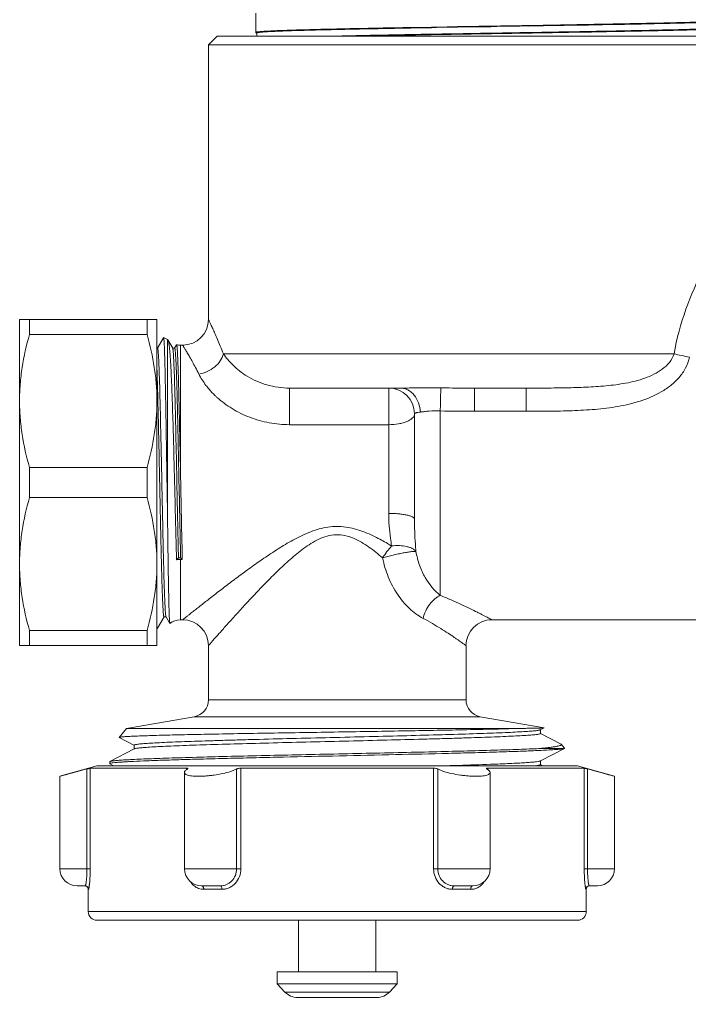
# Model space of a CAD drawing. Header units: millimetres. Extents: x 206 to 1899, y -454 to 296.
# Drawn here: x 1403.98 to 1406.419, y -413.489 to -409.929 of the extents above; entities that cross this region are included whole.
import ezdxf

# ---------------------------------------------------------------- set-up
doc = ezdxf.new("R2010")
doc.units = ezdxf.units.MM
doc.layers.add('细实线', color=7, linetype='Continuous', lineweight=15)

msp = doc.modelspace()

# ---------------------------------------------------------------- linework, layer by layer
at = {"layer": '细实线', "linetype": 'Continuous', "lineweight": 9}
for p, q in [((1404.8399, -409.9753), (1404.8399, -407.7705)), ((1405.4045, -409.9575), (1405.4801, -409.9561)), ((1405.405, -409.9597), (1405.4798, -409.9583)), ((1405.4798, -409.9583), (1405.4986, -409.958)), ((1405.4801, -409.9561), (1405.4986, -409.9558)), ((1405.4986, -409.9558), (1405.5739, -409.9545)), ((1405.4986, -409.958), (1405.574, -409.9567)), ((1405.5739, -409.9545), (1405.8869, -409.9493)), ((1405.574, -409.9567), (1405.6333, -409.9557)), ((1405.6333, -409.9557), (1405.8872, -409.9514)), ((1405.6336, -409.9557), (1405.6959, -409.9546)), ((1405.8342, -409.9523), (1405.8868, -409.9514)), ((1405.8869, -409.9493), (1405.95, -409.9482)), ((1405.8872, -409.9514), (1405.9497, -409.9503)), ((1405.9497, -409.9503), (1405.9618, -409.9501)), ((1405.9618, -409.9501), (1406.044, -409.9487)), ((1404.6992, -409.9892), (1404.668, -410.0205)), ((1404.6992, -409.9892), (1406.7617, -409.9892)), ((1404.8402, -409.9758), (1404.8399, -409.9753)), ((1404.8402, -409.9758), (1404.8435, -409.9777)), ((1404.8436, -409.9775), (1404.8436, -409.9892)), ((1404.668, -411.0205), (1404.668, -410.0205)), ((1404.668, -410.0205), (1406.793, -410.0205)), ((1403.9805, -412.208), (1403.9805, -411.0205)), ((1404.4805, -411.0205), (1403.9805, -411.0205)), ((1404.0166, -411.0753), (1404.0166, -411.0205)), ((1404.4444, -411.0753), (1404.4444, -411.0205)), ((1404.4805, -412.208), (1404.4805, -411.0205)), ((1404.4444, -411.0753), (1404.0166, -411.0753)), ((1404.5044, -411.087), (1404.4824, -411.1252)), ((1404.5047, -411.0869), (1404.5044, -411.087)), ((1404.5192, -411.0933), (1404.5047, -411.0869)), ((1404.5193, -411.7553), (1404.5193, -411.0934)), ((1404.5378, -411.1252), (1404.52, -411.0944)), ((1404.4827, -411.1249), (1404.4805, -411.1249)), ((1404.5452, -411.1249), (1404.5374, -411.1249)), ((1404.552, -411.1129), (1404.5449, -411.1252)), ((1404.5659, -411.1142), (1404.5659, -411.5561)), ((1404.5742, -411.1142), (1404.5659, -411.1142)), ((1404.7222, -411.1455), (1406.3629, -411.1455)), ((1404.4818, -411.2378), (1404.4822, -411.2507)), ((1404.9631, -411.2705), (1404.9631, -411.4037)), ((1405.3675, -411.2705), (1404.9631, -411.2705)), ((1405.3242, -411.7266), (1405.3242, -411.2705)), ((1405.3321, -411.2705), (1405.3316, -411.2709)), ((1405.6367, -411.3548), (1405.6367, -411.2705)), ((1405.8242, -411.2705), (1405.6367, -411.2705)), ((1405.8242, -411.3548), (1405.8242, -411.2705)), ((1405.418, -411.7477), (1405.418, -411.3642)), ((1405.5117, -411.3539), (1405.5117, -412.0251)), ((1405.6367, -411.3548), (1405.8242, -411.3548)), ((1405.3242, -411.4037), (1404.9631, -411.4037)), ((1404.0166, -411.669), (1404.0166, -411.5594)), ((1404.4444, -411.5594), (1404.0166, -411.5594)), ((1404.4444, -411.669), (1404.4444, -411.5594)), ((1404.4444, -411.669), (1404.0166, -411.669)), ((1404.5519, -411.8953), (1404.559, -411.8884)), ((1404.559, -411.8884), (1404.5668, -411.8884)), ((1404.5659, -411.8944), (1404.5659, -412.1142)), ((1404.5729, -411.8944), (1404.5659, -411.8944)), ((1404.5668, -411.8884), (1404.5729, -411.8944)), ((1404.4823, -412.1452), (1404.5065, -412.1032)), ((1404.5062, -412.1035), (1404.514, -412.1035)), ((1404.5136, -412.1032), (1404.5274, -412.1271)), ((1404.5277, -412.1272), (1404.5274, -412.1271)), ((1404.5742, -412.1142), (1404.5659, -412.1142)), ((1407.4492, -412.1142), (1405.6992, -412.1142)), ((1404.0166, -412.208), (1404.0166, -412.1531)), ((1404.4444, -412.1531), (1404.0166, -412.1531)), ((1404.4444, -412.208), (1404.4444, -412.1531)), ((1404.4819, -412.1455), (1404.4805, -412.1455)), ((1404.4819, -412.1455), (1404.4823, -412.1452)), ((1404.4805, -412.208), (1403.9805, -412.208)), ((1404.668, -412.208), (1404.668, -412.4054)), ((1405.6055, -412.208), (1405.6055, -412.4054)), ((1404.668, -412.4054), (1405.6055, -412.4054)), ((1404.6162, -412.467), (1404.3702, -412.5097)), ((1404.6162, -412.467), (1405.6573, -412.467)), ((1405.6573, -412.467), (1405.8894, -412.5073)), ((1404.3702, -412.5097), (1404.3427, -412.5425)), ((1405.7959, -412.5097), (1404.3702, -412.5097)), ((1405.8756, -412.5149), (1405.8898, -412.5075)), ((1405.8764, -412.5282), (1405.8764, -412.5141)), ((1405.8898, -412.5075), (1405.8894, -412.5073)), ((1404.3427, -412.5425), (1404.343, -412.543)), ((1404.343, -412.543), (1404.3969, -412.5711)), ((1405.95, -412.5662), (1405.8766, -412.5279)), ((1404.3971, -412.5845), (1404.3093, -412.6302)), ((1404.3971, -412.5708), (1404.3971, -412.5849)), ((1404.3979, -412.5841), (1404.3971, -412.5845)), ((1405.9618, -412.583), (1405.8709, -412.583)), ((1405.8764, -412.6279), (1405.9637, -412.5824)), ((1405.9519, -412.5675), (1405.95, -412.5662)), ((1405.9519, -412.5675), (1405.964, -412.5819)), ((1405.9637, -412.5824), (1405.9618, -412.583)), ((1405.964, -412.5819), (1405.9637, -412.5824)), ((1404.3086, -412.631), (1404.3093, -412.6302)), ((1404.3086, -412.6381), (1404.3086, -412.631)), ((1405.519, -412.6011), (1405.5174, -412.6011)), ((1405.8744, -412.6287), (1405.8747, -412.6287)), ((1405.8746, -412.6287), (1405.8747, -412.6287)), ((1405.8756, -412.6283), (1405.8764, -412.6279)), ((1405.8764, -412.6416), (1405.8764, -412.6274)), ((1404.2617, -412.6455), (1404.1274, -412.6839)), ((1404.2259, -413.0205), (1404.2259, -412.6574)), ((1404.2377, -413.0205), (1404.2377, -412.6544)), ((1404.2377, -412.6544), (1404.5885, -412.6544)), ((1404.2617, -412.6455), (1406.0117, -412.6455)), ((1404.3086, -412.6381), (1404.3093, -412.6388)), ((1404.3093, -412.6388), (1404.322, -412.6455)), ((1404.5885, -412.6544), (1404.5885, -412.6601)), ((1404.7705, -413.0205), (1404.7705, -412.6574)), ((1404.7859, -413.0205), (1404.7859, -412.6544)), ((1404.7859, -412.6544), (1405.4876, -412.6544)), ((1405.4876, -412.6544), (1405.4876, -413.0205)), ((1405.503, -412.6574), (1405.503, -413.0205)), ((1405.6849, -412.6601), (1405.6849, -412.6544)), ((1405.6849, -412.6544), (1406.0358, -412.6544)), ((1405.8846, -412.6455), (1405.8766, -412.6413)), ((1406.0117, -412.6455), (1406.1461, -412.6839)), ((1406.0358, -412.6544), (1406.0358, -413.0205)), ((1406.0476, -412.6574), (1406.0476, -413.0205)), ((1404.1274, -413.0205), (1404.1274, -412.6839)), ((1404.5805, -413.0205), (1404.5805, -412.6703)), ((1405.693, -413.0205), (1405.693, -412.6703)), ((1406.1461, -413.0205), (1406.1461, -412.6839)), ((1404.1274, -413.0205), (1404.2377, -413.0205)), ((1404.5805, -413.0205), (1404.7859, -413.0205)), ((1405.4876, -413.0205), (1405.693, -413.0205)), ((1406.0358, -413.0205), (1406.1461, -413.0205)), ((1404.2188, -413.083), (1404.1899, -413.083)), ((1404.7115, -413.083), (1404.643, -413.083)), ((1405.6305, -413.083), (1405.562, -413.083)), ((1406.0547, -413.083), (1406.0836, -413.083)), ((1404.2305, -413.1767), (1404.2305, -413.0955)), ((1404.2305, -413.0955), (1404.2313, -413.0955)), ((1404.6508, -413.0955), (1404.7173, -413.0955)), ((1405.5562, -413.0955), (1405.6227, -413.0955)), ((1406.0422, -413.0955), (1406.043, -413.0955)), ((1406.043, -413.1767), (1406.043, -413.0955)), ((1404.2305, -413.1767), (1406.043, -413.1767)), ((1404.2618, -413.208), (1406.0117, -413.208)), ((1404.9961, -413.208), (1404.9961, -413.3955)), ((1405.2774, -413.208), (1405.2774, -413.3955)), ((1404.918, -413.3955), (1404.918, -413.4392)), ((1405.3555, -413.3955), (1404.918, -413.3955)), ((1405.3555, -413.3955), (1405.3555, -413.4392)), ((1404.918, -413.4392), (1404.9464, -413.4695)), ((1405.3555, -413.4392), (1404.918, -413.4392)), ((1405.3555, -413.4392), (1405.3271, -413.4695)), ((1405.3271, -413.4695), (1404.9464, -413.4695)), ((1405.2815, -413.4892), (1404.9919, -413.4892))]:
    msp.add_line(p, q, dxfattribs=at)
msp.add_lwpolyline([(1405.5948, -409.9542), (1405.7351, -409.9518), (1405.8868, -409.9493)], dxfattribs=at)
for centre, radius, start, end in [((1404.5742, -411.0205), 0.0938, 270, 0), ((1404.5659, -411.0517), 0.0625, 257.4301, 270), ((1398.8099, -411.4155), 5.6747, 1.7941, 2.1774), ((1405.3242, -411.3642), 0.0938, 0, 90), ((1404.5658, -412.0037), 0.1093, 89.9583, 97.3206), ((1404.5659, -412.1767), 0.0625, 90, 127.6702), ((1404.5742, -412.208), 0.0938, 0, 90), ((1405.6992, -412.208), 0.0938, 90, 180), ((1404.4856, -412.1432), 0.00447, 199.4609, 201.0786), ((1404.6055, -412.4054), 0.0625, 279.8658, 0), ((1405.668, -412.4054), 0.0625, 180, 260.1342), ((1404.1899, -413.0205), 0.0625, 180, 270), ((1404.643, -413.0205), 0.0625, 180, 270), ((1405.6305, -413.0205), 0.0625, 270, 0), ((1406.0836, -413.0205), 0.0625, 270, 0), ((1404.218, -413.0955), 0.0125, 0, 86.2701), ((1404.2188, -413.0955), 0.0125, 359.9725, 89.9725), ((1406.0547, -413.0955), 0.0125, 90.0275, 180.0275), ((1406.0555, -413.0955), 0.0125, 93.7299, 180), ((1404.2617, -413.1767), 0.0312, 180, 270), ((1406.0117, -413.1767), 0.0312, 270, 0), ((1404.9919, -413.4267), 0.0625, 223.1524, 270), ((1405.2815, -413.4267), 0.0625, 270, 316.8476)]:
    msp.add_arc(centre, radius, start, end, dxfattribs=at)
for points, knots in [([(1404.8408, -409.9747), (1404.8414, -409.9744), (1404.8432, -409.974), (1404.8463, -409.9735), (1404.8506, -409.973), (1404.8587, -409.9722), (1404.8715, -409.9713), (1404.8902, -409.9702), (1404.9132, -409.9692), (1404.9405, -409.9681), (1404.9719, -409.9671), (1405.0214, -409.9656), (1405.0921, -409.9638), (1405.1865, -409.9617), (1405.2921, -409.9595), (1405.366, -409.9582), (1405.4045, -409.9575)], [0, 0, 0, 0, 0.003701, 0.009392, 0.01709, 0.026796, 0.052189, 0.085452, 0.126428, 0.174898, 0.230624, 0.293309, 0.438251, 0.606737, 0.795287, 1, 1, 1, 1]), ([(1404.8436, -409.9775), (1404.8436, -409.9772), (1404.8447, -409.9767), (1404.8464, -409.9763), (1404.8496, -409.9757), (1404.8539, -409.9752), (1404.8594, -409.9746), (1404.8662, -409.9741), (1404.8741, -409.9735), (1404.8871, -409.9728), (1404.9063, -409.9718), (1404.9327, -409.9707), (1404.9635, -409.9696), (1404.9986, -409.9685), (1405.0378, -409.9674), (1405.0809, -409.9663), (1405.1276, -409.9652), (1405.1963, -409.9637), (1405.2892, -409.9618), (1405.3653, -409.9604), (1405.405, -409.9597)], [0, 0, 0, 0, 0.001482, 0.004926, 0.010506, 0.01825, 0.028157, 0.040215, 0.054411, 0.070729, 0.109641, 0.156732, 0.211751, 0.274384, 0.344291, 0.421077, 0.50432, 0.59355, 0.787967, 1, 1, 1, 1]), ([(1405.1033, -409.9892), (1405.1715, -409.9876), (1405.3195, -409.9846), (1405.5523, -409.9805), (1405.7591, -409.977), (1405.9269, -409.9742), (1406.0483, -409.972), (1406.1632, -409.9699), (1406.269, -409.9678), (1406.3637, -409.9657), (1406.4346, -409.9638), (1406.4843, -409.9624), (1406.5158, -409.9613), (1406.5433, -409.9602), (1406.5665, -409.9592), (1406.5853, -409.9581), (1406.5982, -409.9572), (1406.6063, -409.9564), (1406.6107, -409.9559), (1406.614, -409.9554), (1406.6157, -409.955), (1406.6164, -409.9548)], [0, 0, 0, 0, 0.135112, 0.29333, 0.461564, 0.545089, 0.625897, 0.702308, 0.772734, 0.835712, 0.889931, 0.913398, 0.934268, 0.952434, 0.967804, 0.980295, 0.98985, 0.99351, 0.996421, 0.998582, 1, 1, 1, 1]), ([(1405.1984, -409.9892), (1405.2679, -409.9878), (1405.4145, -409.985), (1405.6406, -409.9811), (1405.8359, -409.9779), (1405.9912, -409.9752), (1406.1021, -409.9733), (1406.2062, -409.9713), (1406.3018, -409.9693), (1406.3872, -409.9673), (1406.4607, -409.9654), (1406.514, -409.9637), (1406.5497, -409.9623), (1406.5711, -409.9613), (1406.5886, -409.9603), (1406.6024, -409.9593), (1406.6121, -409.9584), (1406.6174, -409.9577), (1406.6193, -409.9572)], [0, 0, 0, 0, 0.146658, 0.30961, 0.4772, 0.558976, 0.637434, 0.711166, 0.778846, 0.839258, 0.891318, 0.934091, 0.951749, 0.966813, 0.979215, 0.988903, 0.995836, 1, 1, 1, 1]), ([(1405.95, -409.9482), (1405.9579, -409.948), (1405.9891, -409.9475), (1406.0204, -409.9469), (1406.0437, -409.9465)], [0, 0, 0, 0, 0.253157, 1, 1, 1, 1]), ([(1406.0437, -409.9465), (1406.0629, -409.9462), (1406.1356, -409.9449), (1406.2083, -409.9435), (1406.2619, -409.9423)], [0, 0, 0, 0, 0.263711, 1, 1, 1, 1]), ([(1406.044, -409.9487), (1406.0633, -409.9483), (1406.1363, -409.947), (1406.2094, -409.9456), (1406.2632, -409.9444)], [0, 0, 0, 0, 0.263978, 1, 1, 1, 1]), ([(1406.2619, -409.9423), (1406.2674, -409.9422), (1406.2887, -409.9418), (1406.31, -409.9413), (1406.3258, -409.941)], [0, 0, 0, 0, 0.257041, 1, 1, 1, 1]), ([(1406.2632, -409.9444), (1406.2684, -409.9443), (1406.2889, -409.9439), (1406.3093, -409.9434), (1406.3245, -409.9431)], [0, 0, 0, 0, 0.256852, 1, 1, 1, 1]), ([(1406.3245, -409.9431), (1406.3452, -409.9426), (1406.3844, -409.9417), (1406.4399, -409.9403), (1406.4884, -409.9388), (1406.5296, -409.9374), (1406.5591, -409.9361), (1406.5787, -409.9351), (1406.5903, -409.9343), (1406.5999, -409.9336), (1406.6073, -409.9329), (1406.6126, -409.9322), (1406.6154, -409.9317), (1406.6164, -409.9313)], [0, 0, 0, 0, 0.212314, 0.402768, 0.569503, 0.710897, 0.825591, 0.872562, 0.912471, 0.945222, 0.970738, 0.98899, 1, 1, 1, 1]), ([(1406.3258, -409.941), (1406.346, -409.9405), (1406.3844, -409.9396), (1406.4389, -409.9382), (1406.4868, -409.9368), (1406.5278, -409.9354), (1406.5616, -409.934), (1406.5849, -409.9328), (1406.5997, -409.9317), (1406.6079, -409.9311), (1406.614, -409.9304), (1406.6174, -409.9298), (1406.6188, -409.9295)], [0, 0, 0, 0, 0.206777, 0.393052, 0.557119, 0.697488, 0.812867, 0.90222, 0.936878, 0.964758, 0.985802, 1, 1, 1, 1]), ([(1404.8399, -409.9753), (1404.8399, -409.9752), (1404.8402, -409.9749), (1404.8405, -409.9747), (1404.8408, -409.9747)], [0, 0, 0, 0, 0.348561, 1, 1, 1, 1]), ([(1406.3629, -411.1455), (1406.3721, -411.0904), (1406.4015, -410.9842), (1406.4662, -410.8374), (1406.5282, -410.7251), (1406.5788, -410.6421), (1406.6154, -410.5851), (1406.6505, -410.5324), (1406.6835, -410.4845), (1406.7093, -410.4478), (1406.7283, -410.4213), (1406.7409, -410.4038), (1406.7524, -410.388), (1406.7627, -410.374), (1406.7715, -410.3619), (1406.7789, -410.3519), (1406.7841, -410.3449), (1406.7875, -410.3403), (1406.7894, -410.3378), (1406.7909, -410.3357), (1406.792, -410.3343), (1406.7926, -410.3334), (1406.793, -410.3331), (1406.793, -410.333)], [0, 0, 0, 0, 0.180538, 0.354274, 0.518255, 0.595492, 0.668787, 0.737415, 0.800514, 0.857069, 0.882536, 0.905923, 0.92707, 0.945816, 0.962002, 0.975478, 0.986116, 0.990334, 0.993799, 0.996504, 0.998442, 0.999609, 1, 1, 1, 1]), ([(1404.7222, -411.1455), (1404.7185, -411.1362), (1404.7115, -411.1188), (1404.7012, -411.0942), (1404.692, -411.0729), (1404.6839, -411.0549), (1404.6782, -411.0422), (1404.6743, -411.034), (1404.6721, -411.0293), (1404.6704, -411.0256), (1404.6693, -411.0232), (1404.6686, -411.0217), (1404.6683, -411.021), (1404.668, -411.0206), (1404.668, -411.0205)], [0, 0, 0, 0, 0.218015, 0.414171, 0.585932, 0.730913, 0.846744, 0.893028, 0.931253, 0.961202, 0.9827, 0.990252, 0.99566, 1, 1, 1, 1]), ([(1404.0166, -411.0753), (1404.0054, -411.1147), (1403.9917, -411.1748), (1403.9821, -411.2561), (1403.9805, -411.2969), (1403.9805, -411.3173)], [0, 0, 0, 0, 0.501148, 0.750759, 1, 1, 1, 1]), ([(1404.4444, -411.0753), (1404.4556, -411.1147), (1404.4693, -411.1748), (1404.4789, -411.2561), (1404.4805, -411.2969), (1404.4805, -411.3173)], [0, 0, 0, 0, 0.501148, 0.750759, 1, 1, 1, 1]), ([(1404.5193, -411.7553), (1404.5187, -411.7156), (1404.5174, -411.6359), (1404.5159, -411.5365), (1404.5147, -411.458), (1404.5138, -411.4016), (1404.5129, -411.348), (1404.512, -411.298), (1404.5111, -411.252), (1404.5102, -411.2109), (1404.5094, -411.1798), (1404.5088, -411.1578), (1404.5084, -411.1434), (1404.5079, -411.1307), (1404.5075, -411.1195), (1404.507, -411.1099), (1404.5066, -411.102), (1404.5062, -411.0965), (1404.5059, -411.0929), (1404.5056, -411.0909), (1404.5054, -411.0892), (1404.5052, -411.088), (1404.505, -411.0873), (1404.5048, -411.0869), (1404.5047, -411.0869)], [0, 0, 0, 0, 0.177919, 0.357874, 0.445619, 0.530297, 0.610786, 0.68602, 0.754999, 0.816817, 0.870662, 0.894367, 0.915824, 0.934964, 0.951722, 0.966044, 0.977889, 0.987219, 0.99093, 0.994005, 0.996442, 0.998243, 0.999416, 1, 1, 1, 1]), ([(1404.5339, -411.2512), (1404.533, -411.2307), (1404.5317, -411.2017), (1404.5295, -411.1653), (1404.5279, -411.1436), (1404.5263, -411.1257), (1404.5245, -411.1117), (1404.5227, -411.1017), (1404.5211, -411.0963), (1404.52, -411.0944)], [0, 0, 0, 0, 0.390761, 0.553008, 0.691604, 0.805684, 0.894781, 0.958925, 1, 1, 1, 1]), ([(1404.4827, -411.1249), (1404.4829, -411.1249), (1404.4833, -411.1257), (1404.4837, -411.127), (1404.4841, -411.1293), (1404.4845, -411.1325), (1404.4849, -411.1366), (1404.4855, -411.1438), (1404.4863, -411.1551), (1404.4871, -411.1711), (1404.488, -411.1905), (1404.4888, -411.213), (1404.4893, -411.229), (1404.4896, -411.2376)], [0, 0, 0, 0, 0.005564, 0.018292, 0.038849, 0.067335, 0.103756, 0.148054, 0.25994, 0.402245, 0.573902, 0.773647, 1, 1, 1, 1]), ([(1404.5378, -411.1252), (1404.5379, -411.1255), (1404.5382, -411.1263), (1404.5385, -411.1279), (1404.5389, -411.1301), (1404.5394, -411.1343), (1404.54, -411.1411), (1404.5407, -411.1511), (1404.5414, -411.1635), (1404.5421, -411.1783), (1404.5428, -411.1953), (1404.5438, -411.2222), (1404.5451, -411.2608), (1404.5465, -411.3124), (1404.5479, -411.3703), (1404.5488, -411.4109), (1404.5492, -411.432)], [0, 0, 0, 0, 0.003272, 0.008529, 0.015808, 0.025113, 0.049785, 0.082463, 0.12297, 0.171112, 0.226643, 0.289266, 0.434488, 0.603762, 0.793578, 1, 1, 1, 1]), ([(1404.5452, -411.1249), (1404.5455, -411.1249), (1404.5459, -411.126), (1404.5463, -411.1276), (1404.5468, -411.1307), (1404.5472, -411.1348), (1404.5477, -411.1401), (1404.5482, -411.1465), (1404.5487, -411.1541), (1404.5494, -411.1665), (1404.5502, -411.1846), (1404.5512, -411.2094), (1404.5522, -411.2382), (1404.5528, -411.2586), (1404.5531, -411.2695)], [0, 0, 0, 0, 0.005311, 0.018069, 0.03881, 0.067576, 0.104341, 0.149048, 0.201579, 0.261805, 0.404796, 0.57664, 0.775689, 1, 1, 1, 1]), ([(1404.5523, -411.1127), (1404.5524, -411.1127), (1404.5525, -411.1129), (1404.5528, -411.1137), (1404.5532, -411.1153), (1404.5535, -411.1179), (1404.5539, -411.1216), (1404.5543, -411.1263), (1404.5547, -411.132), (1404.5551, -411.1387), (1404.5557, -411.1495), (1404.5564, -411.1654), (1404.5572, -411.1873), (1404.5581, -411.2126), (1404.5589, -411.2412), (1404.5598, -411.2729), (1404.5606, -411.3074), (1404.5615, -411.3445), (1404.5626, -411.398), (1404.5641, -411.4688), (1404.5653, -411.5265), (1404.5659, -411.5561)], [0, 0, 0, 0, 0.000596, 0.001667, 0.005455, 0.011509, 0.019841, 0.030446, 0.043305, 0.058389, 0.075672, 0.116699, 0.166046, 0.223323, 0.28805, 0.359708, 0.437703, 0.521405, 0.610111, 0.799616, 1, 1, 1, 1]), ([(1404.6332, -411.2195), (1404.6292, -411.2116), (1404.6215, -411.1968), (1404.6102, -411.176), (1404.6001, -411.158), (1404.5925, -411.1449), (1404.5872, -411.1358), (1404.5839, -411.1303), (1404.5811, -411.1255), (1404.5787, -411.1216), (1404.5768, -411.1185), (1404.5756, -411.1165), (1404.5749, -411.1153), (1404.5746, -411.1147), (1404.5743, -411.1144), (1404.5743, -411.1142), (1404.5742, -411.1142)], [0, 0, 0, 0, 0.218847, 0.415348, 0.587108, 0.731868, 0.793419, 0.847374, 0.893493, 0.931565, 0.961383, 0.982784, 0.9903, 0.995682, 0.998918, 1, 1, 1, 1]), ([(1404.7222, -411.1455), (1404.7201, -411.1545), (1404.7118, -411.1725), (1404.6913, -411.1948), (1404.6643, -411.2115), (1404.6437, -411.2178), (1404.6332, -411.2195)], [0, 0, 0, 0, 0.228034, 0.476327, 0.737603, 1, 1, 1, 1]), ([(1404.9631, -411.2705), (1404.9353, -411.2705), (1404.8812, -411.2628), (1404.8106, -411.2318), (1404.7582, -411.1908), (1404.7321, -411.16), (1404.7222, -411.1455)], [0, 0, 0, 0, 0.296984, 0.573005, 0.812135, 1, 1, 1, 1]), ([(1405.8242, -411.2705), (1405.8486, -411.2705), (1405.8972, -411.2704), (1405.97, -411.2698), (1406.0425, -411.2677), (1406.1028, -411.2639), (1406.1508, -411.2585), (1406.1864, -411.2528), (1406.2159, -411.2465), (1406.239, -411.2401), (1406.2619, -411.2326), (1406.2897, -411.2211), (1406.3207, -411.2027), (1406.3474, -411.1783), (1406.3596, -411.1569), (1406.3629, -411.1455)], [0, 0, 0, 0, 0.126089, 0.251895, 0.377354, 0.502458, 0.564901, 0.627282, 0.689614, 0.720771, 0.751919, 0.814162, 0.876331, 0.938326, 1, 1, 1, 1]), ([(1405.8242, -411.3548), (1405.8522, -411.3548), (1405.908, -411.3548), (1405.9917, -411.3533), (1406.0754, -411.3488), (1406.1586, -411.3387), (1406.2403, -411.3198), (1406.3052, -411.2928), (1406.3516, -411.2615), (1406.3822, -411.2326), (1406.4062, -411.1981), (1406.416, -411.1716), (1406.4187, -411.158)], [0, 0, 0, 0, 0.125107, 0.250211, 0.375306, 0.500375, 0.625395, 0.750313, 0.812868, 0.875407, 0.93784, 1, 1, 1, 1]), ([(1406.4187, -411.158), (1406.4089, -411.1562), (1406.3902, -411.1525), (1406.3716, -411.1479), (1406.3629, -411.1455)], [0, 0, 0, 0, 0.524928, 1, 1, 1, 1]), ([(1404.4896, -411.2376), (1404.4908, -411.2735), (1404.4928, -411.3531), (1404.4956, -411.4805), (1404.4985, -411.6195), (1404.5009, -411.7373), (1404.5028, -411.8281), (1404.5043, -411.8902), (1404.5057, -411.9462), (1404.5072, -411.995), (1404.5084, -412.0305), (1404.5095, -412.0545), (1404.5102, -412.069), (1404.5109, -412.0809), (1404.5116, -412.0903), (1404.5123, -412.0971), (1404.5129, -412.1007), (1404.5132, -412.1021)], [0, 0, 0, 0, 0.124581, 0.276302, 0.441923, 0.606991, 0.684778, 0.7571, 0.822369, 0.879155, 0.926212, 0.945764, 0.962515, 0.976379, 0.987277, 0.995159, 1, 1, 1, 1]), ([(1404.6703, -411.2745), (1404.6664, -411.2699), (1404.6525, -411.2527), (1404.6405, -411.2339), (1404.6332, -411.2195)], [0, 0, 0, 0, 0.270179, 1, 1, 1, 1]), ([(1404.4822, -411.2507), (1404.4824, -411.2558), (1404.483, -411.2777), (1404.4836, -411.2997), (1404.484, -411.3165)], [0, 0, 0, 0, 0.233876, 1, 1, 1, 1]), ([(1404.5368, -411.3284), (1404.5365, -411.3216), (1404.5356, -411.2959), (1404.5347, -411.2702), (1404.5339, -411.2512)], [0, 0, 0, 0, 0.26433, 1, 1, 1, 1]), ([(1404.5531, -411.2695), (1404.5544, -411.3153), (1404.5568, -411.415), (1404.56, -411.5703), (1404.5632, -411.7308), (1404.5655, -411.8374), (1404.5668, -411.8884)], [0, 0, 0, 0, 0.221971, 0.483206, 0.75309, 1, 1, 1, 1]), ([(1404.6991, -411.3042), (1404.6965, -411.3018), (1404.6864, -411.2924), (1404.6769, -411.2823), (1404.6703, -411.2745)], [0, 0, 0, 0, 0.257084, 1, 1, 1, 1]), ([(1405.4394, -411.3578), (1405.4388, -411.3463), (1405.4344, -411.324), (1405.4188, -411.2953), (1405.3989, -411.2784), (1405.381, -411.2716), (1405.3718, -411.2705), (1405.3672, -411.2705)], [0, 0, 0, 0, 0.278289, 0.539707, 0.777786, 0.89023, 1, 1, 1, 1]), ([(1405.3675, -411.2705), (1405.3785, -411.2705), (1405.4014, -411.2701), (1405.4501, -411.2693), (1405.4879, -411.2696), (1405.5138, -411.2699)], [0, 0, 0, 0, 0.224376, 0.469757, 1, 1, 1, 1]), ([(1405.5117, -411.3539), (1405.512, -411.3436), (1405.5124, -411.3245), (1405.513, -411.2993), (1405.5135, -411.2816), (1405.5136, -411.2727), (1405.5138, -411.2699)], [0, 0, 0, 0, 0.368647, 0.680811, 0.899882, 1, 1, 1, 1]), ([(1405.5138, -411.2699), (1405.524, -411.27), (1405.565, -411.2704), (1405.606, -411.2705), (1405.6367, -411.2705)], [0, 0, 0, 0, 0.249646, 1, 1, 1, 1]), ([(1404.9631, -411.4037), (1404.9384, -411.4037), (1404.889, -411.399), (1404.8181, -411.3791), (1404.7537, -411.3476), (1404.7159, -411.3195), (1404.6991, -411.3042)], [0, 0, 0, 0, 0.257714, 0.51322, 0.762856, 1, 1, 1, 1]), ([(1403.9805, -411.3173), (1403.9805, -411.3377), (1403.9821, -411.3786), (1403.9917, -411.4599), (1404.0054, -411.52), (1404.0166, -411.5594)], [0, 0, 0, 0, 0.249241, 0.498852, 1, 1, 1, 1]), ([(1404.4805, -411.3173), (1404.4805, -411.3377), (1404.4789, -411.3786), (1404.4693, -411.4599), (1404.4556, -411.52), (1404.4444, -411.5594)], [0, 0, 0, 0, 0.249241, 0.498852, 1, 1, 1, 1]), ([(1404.484, -411.3165), (1404.485, -411.3558), (1404.4869, -411.4391), (1404.4891, -411.5451), (1404.4909, -411.6342), (1404.4923, -411.7013), (1404.4937, -411.7668), (1404.4951, -411.8293), (1404.4964, -411.8876), (1404.4978, -411.9407), (1404.499, -411.9812), (1404.4999, -412.0102), (1404.5006, -412.0291), (1404.5013, -412.046), (1404.502, -412.0608), (1404.5026, -412.0735), (1404.5033, -412.084), (1404.504, -412.0921), (1404.5046, -412.0975), (1404.5051, -412.1007), (1404.5054, -412.1022), (1404.5057, -412.103), (1404.506, -412.1035), (1404.5062, -412.1035)], [0, 0, 0, 0, 0.149903, 0.317337, 0.403634, 0.489438, 0.573095, 0.652987, 0.727575, 0.79542, 0.855212, 0.881721, 0.905798, 0.92733, 0.946209, 0.962347, 0.97567, 0.986111, 0.993631, 0.99629, 0.998216, 0.999423, 1, 1, 1, 1]), ([(1404.5493, -411.7961), (1404.5472, -411.7161), (1404.5435, -411.5602), (1404.5393, -411.4043), (1404.5368, -411.3284)], [0, 0, 0, 0, 0.512829, 1, 1, 1, 1]), ([(1405.418, -411.3642), (1405.418, -411.3668), (1405.4165, -411.3726), (1405.4107, -411.3801), (1405.4018, -411.3868), (1405.3901, -411.3927), (1405.3759, -411.3975), (1405.3538, -411.4023), (1405.3362, -411.4037), (1405.3242, -411.4037)], [0, 0, 0, 0, 0.07269, 0.156607, 0.257995, 0.378463, 0.516618, 0.669273, 1, 1, 1, 1]), ([(1405.418, -411.3642), (1405.418, -411.3634), (1405.4192, -411.3622), (1405.4212, -411.3613), (1405.4237, -411.3605), (1405.4267, -411.3597), (1405.432, -411.3587), (1405.4363, -411.3581), (1405.4394, -411.3578)], [0, 0, 0, 0, 0.102276, 0.185954, 0.295685, 0.432303, 0.59574, 1, 1, 1, 1]), ([(1405.4394, -411.3578), (1405.4443, -411.3572), (1405.455, -411.3557), (1405.4791, -411.3533), (1405.4984, -411.3534), (1405.5117, -411.3539)], [0, 0, 0, 0, 0.203812, 0.446066, 1, 1, 1, 1]), ([(1404.5492, -411.432), (1404.551, -411.5101), (1404.554, -411.6622), (1404.5571, -411.8143), (1404.559, -411.8884)], [0, 0, 0, 0, 0.513323, 1, 1, 1, 1]), ([(1404.5659, -411.5561), (1404.5665, -411.5857), (1404.5687, -411.6985), (1404.571, -411.8112), (1404.5729, -411.8944)], [0, 0, 0, 0, 0.26238, 1, 1, 1, 1]), ([(1404.0166, -411.669), (1404.0054, -411.7085), (1403.9917, -411.7686), (1403.9821, -411.8499), (1403.9805, -411.8907), (1403.9805, -411.9111)], [0, 0, 0, 0, 0.501148, 0.750759, 1, 1, 1, 1]), ([(1404.4444, -411.669), (1404.4556, -411.7085), (1404.4693, -411.7686), (1404.4789, -411.8499), (1404.4805, -411.8907), (1404.4805, -411.9111)], [0, 0, 0, 0, 0.501148, 0.750759, 1, 1, 1, 1]), ([(1405.418, -411.7477), (1405.418, -411.7462), (1405.4167, -411.7438), (1405.4138, -411.7414), (1405.4092, -411.7386), (1405.4014, -411.7355), (1405.3898, -411.7325), (1405.3757, -411.73), (1405.3597, -411.7281), (1405.3423, -411.7269), (1405.3303, -411.7266), (1405.3242, -411.7266)], [0, 0, 0, 0, 0.045193, 0.075444, 0.112305, 0.206913, 0.328607, 0.47405, 0.638353, 0.815894, 1, 1, 1, 1]), ([(1405.3348, -411.8454), (1405.3332, -411.8359), (1405.3271, -411.7966), (1405.3242, -411.7568), (1405.3242, -411.7266)], [0, 0, 0, 0, 0.241137, 1, 1, 1, 1]), ([(1404.5274, -412.1271), (1404.5273, -412.1269), (1404.5271, -412.126), (1404.5269, -412.1243), (1404.5266, -412.1218), (1404.5263, -412.1185), (1404.5261, -412.1144), (1404.5257, -412.1074), (1404.5252, -412.0968), (1404.5247, -412.0817), (1404.5242, -412.0637), (1404.5237, -412.0428), (1404.5232, -412.0193), (1404.5227, -411.9932), (1404.522, -411.9539), (1404.5212, -411.8997), (1404.5202, -411.8296), (1404.5196, -411.7807), (1404.5193, -411.7553)], [0, 0, 0, 0, 0.002469, 0.007053, 0.013778, 0.022644, 0.033644, 0.046757, 0.079233, 0.119878, 0.168428, 0.224575, 0.287969, 0.358203, 0.434848, 0.605366, 0.795341, 1, 1, 1, 1]), ([(1405.2743, -411.8118), (1405.2551, -411.8023), (1405.2254, -411.7896), (1405.1838, -411.7784), (1405.1516, -411.774), (1405.1191, -411.7742), (1405.0763, -411.7806), (1405.0253, -411.7981), (1404.9685, -411.8271), (1404.915, -411.8596), (1404.864, -411.8938), (1404.8155, -411.9283), (1404.7695, -411.9623), (1404.7262, -411.9951), (1404.6922, -412.0213), (1404.6669, -412.041), (1404.6495, -412.0546), (1404.6335, -412.0672), (1404.619, -412.0786), (1404.6063, -412.0887), (1404.5954, -412.0973), (1404.5877, -412.1035), (1404.5826, -412.1075), (1404.5797, -412.1098), (1404.5774, -412.1117), (1404.5759, -412.1129), (1404.5751, -412.1136), (1404.5746, -412.1139), (1404.5744, -412.1142), (1404.5742, -412.1142)], [0, 0, 0, 0, 0.079242, 0.119179, 0.159234, 0.199328, 0.239375, 0.318953, 0.397686, 0.475186, 0.551053, 0.624793, 0.695763, 0.763116, 0.825729, 0.854807, 0.882099, 0.907343, 0.930241, 0.950472, 0.967682, 0.981527, 0.98709, 0.991695, 0.995307, 0.997905, 0.998818, 0.999473, 1, 1, 1, 1]), ([(1405.4233, -411.8651), (1405.4224, -411.8558), (1405.4193, -411.8168), (1405.418, -411.7776), (1405.418, -411.7477)], [0, 0, 0, 0, 0.237539, 1, 1, 1, 1]), ([(1404.5519, -411.8953), (1404.5516, -411.8874), (1404.5507, -411.8543), (1404.5499, -411.8213), (1404.5493, -411.7961)], [0, 0, 0, 0, 0.238336, 1, 1, 1, 1]), ([(1405.3018, -411.8887), (1405.2858, -411.8748), (1405.2609, -411.8546), (1405.225, -411.8312), (1405.1961, -411.8163), (1405.165, -411.806), (1405.1321, -411.803), (1405.0995, -411.8083), (1405.069, -411.8201), (1405.0406, -411.836), (1405.0054, -411.8602), (1404.9649, -411.8938), (1404.9196, -411.9363), (1404.877, -411.979), (1404.8369, -412.021), (1404.7994, -412.0613), (1404.77, -412.0935), (1404.7481, -412.1178), (1404.7331, -412.1345), (1404.7193, -412.15), (1404.7068, -412.1641), (1404.6957, -412.1765), (1404.6875, -412.1858), (1404.6819, -412.1922), (1404.6783, -412.1962), (1404.6753, -412.1997), (1404.6727, -412.2026), (1404.6708, -412.2048), (1404.6695, -412.2063), (1404.6687, -412.2072), (1404.6683, -412.2076), (1404.6681, -412.2078), (1404.668, -412.2079), (1404.668, -412.208)], [0, 0, 0, 0, 0.07774, 0.117101, 0.15673, 0.196571, 0.236528, 0.276464, 0.316255, 0.355815, 0.395094, 0.47264, 0.548578, 0.62243, 0.693568, 0.761155, 0.824073, 0.85333, 0.880816, 0.906268, 0.92938, 0.949824, 0.967238, 0.974695, 0.981263, 0.986902, 0.991573, 0.995238, 0.997873, 0.998801, 0.999465, 0.999866, 1, 1, 1, 1]), ([(1405.3348, -411.8454), (1405.3299, -411.8424), (1405.3101, -411.8306), (1405.2899, -411.8195), (1405.2743, -411.8118)], [0, 0, 0, 0, 0.248345, 1, 1, 1, 1]), ([(1405.3348, -411.8454), (1405.3287, -411.852), (1405.3171, -411.866), (1405.3067, -411.881), (1405.3018, -411.8887)], [0, 0, 0, 0, 0.494096, 1, 1, 1, 1]), ([(1405.4233, -411.8651), (1405.4199, -411.8606), (1405.4122, -411.8551), (1405.4003, -411.8501), (1405.3849, -411.8458), (1405.3627, -411.8434), (1405.3444, -411.8443), (1405.3348, -411.8454)], [0, 0, 0, 0, 0.180373, 0.290465, 0.413583, 0.692552, 1, 1, 1, 1]), ([(1405.4233, -411.8651), (1405.4224, -411.865), (1405.4202, -411.8649), (1405.4146, -411.865), (1405.4054, -411.866), (1405.3921, -411.868), (1405.3762, -411.8709), (1405.3585, -411.8746), (1405.3334, -411.8803), (1405.3144, -411.8852), (1405.3018, -411.8887)], [0, 0, 0, 0, 0.022541, 0.052872, 0.13586, 0.245683, 0.377634, 0.525863, 0.683701, 1, 1, 1, 1]), ([(1405.5117, -412.0251), (1405.4898, -412.0075), (1405.4604, -411.9721), (1405.4346, -411.9154), (1405.4262, -411.8822), (1405.4233, -411.8651)], [0, 0, 0, 0, 0.453323, 0.719925, 1, 1, 1, 1]), ([(1403.9805, -411.9111), (1403.9805, -411.9315), (1403.9821, -411.9723), (1403.9917, -412.0536), (1404.0054, -412.1137), (1404.0166, -412.1531)], [0, 0, 0, 0, 0.249241, 0.498852, 1, 1, 1, 1]), ([(1404.4805, -411.9111), (1404.4805, -411.9315), (1404.4789, -411.9723), (1404.4693, -412.0536), (1404.4556, -412.1137), (1404.4444, -412.1531)], [0, 0, 0, 0, 0.249241, 0.498852, 1, 1, 1, 1]), ([(1405.4492, -412.109), (1405.4312, -412.0993), (1405.3961, -412.0732), (1405.3531, -412.0214), (1405.3203, -411.9585), (1405.3066, -411.9124), (1405.3018, -411.8887)], [0, 0, 0, 0, 0.225526, 0.47428, 0.734736, 1, 1, 1, 1]), ([(1405.5117, -412.0251), (1405.5045, -412.0284), (1405.4902, -412.0379), (1405.4724, -412.0575), (1405.458, -412.0817), (1405.4515, -412.0997), (1405.4492, -412.109)], [0, 0, 0, 0, 0.221787, 0.47008, 0.734256, 1, 1, 1, 1]), ([(1405.6992, -412.1142), (1405.6992, -412.1142), (1405.6989, -412.114), (1405.6982, -412.1137), (1405.6972, -412.1131), (1405.6957, -412.1123), (1405.6938, -412.1113), (1405.6904, -412.1095), (1405.6852, -412.1067), (1405.6778, -412.1028), (1405.6689, -412.0981), (1405.6585, -412.0927), (1405.642, -412.0843), (1405.6183, -412.0725), (1405.5865, -412.0574), (1405.5505, -412.0412), (1405.5251, -412.0305), (1405.5117, -412.0251)], [0, 0, 0, 0, 0.001175, 0.004688, 0.010523, 0.018663, 0.029092, 0.041785, 0.073799, 0.114366, 0.163102, 0.219558, 0.28328, 0.4306, 0.601355, 0.792217, 1, 1, 1, 1]), ([(1404.5132, -412.1021), (1404.5132, -412.1022), (1404.5134, -412.1026), (1404.5135, -412.103), (1404.5136, -412.1032)], [0, 0, 0, 0, 0.311996, 1, 1, 1, 1]), ([(1405.6055, -412.208), (1405.6055, -412.2079), (1405.6052, -412.2078), (1405.6047, -412.2074), (1405.6038, -412.2068), (1405.6026, -412.2059), (1405.601, -412.2048), (1405.5983, -412.2028), (1405.594, -412.1998), (1405.588, -412.1955), (1405.5806, -412.1903), (1405.5721, -412.1845), (1405.5585, -412.1752), (1405.5389, -412.1622), (1405.5124, -412.1453), (1405.4822, -412.1272), (1405.4606, -412.1151), (1405.4492, -412.109)], [0, 0, 0, 0, 0.001166, 0.004652, 0.010443, 0.018523, 0.028876, 0.041479, 0.073279, 0.113598, 0.162071, 0.218271, 0.28176, 0.428777, 0.599572, 0.790984, 1, 1, 1, 1]), ([(1404.4805, -412.1398), (1404.4806, -412.1408), (1404.4809, -412.1425), (1404.4812, -412.1441), (1404.4814, -412.1447)], [0, 0, 0, 0, 0.612326, 1, 1, 1, 1]), ([(1404.4815, -412.1448), (1404.4815, -412.1449), (1404.4816, -412.1452), (1404.4818, -412.1455), (1404.4819, -412.1455)], [0, 0, 0, 0, 0.372182, 1, 1, 1, 1]), ([(1405.7959, -412.5097), (1405.7719, -412.5105), (1405.7183, -412.512), (1405.593, -412.5149), (1405.4514, -412.5175), (1405.2974, -412.5201), (1405.1729, -412.5222), (1405.0471, -412.5242), (1404.9234, -412.5262), (1404.805, -412.5282), (1404.7112, -412.5299), (1404.6412, -412.5313), (1404.5932, -412.5323), (1404.5487, -412.5333), (1404.508, -412.5343), (1404.4714, -412.5353), (1404.439, -412.5363), (1404.4112, -412.5373), (1404.3909, -412.5382), (1404.377, -412.5389), (1404.3684, -412.5394), (1404.3611, -412.5399), (1404.3549, -412.5404), (1404.3501, -412.5409), (1404.3465, -412.5414), (1404.3443, -412.5418), (1404.3431, -412.5421), (1404.3428, -412.5423), (1404.3427, -412.5425)], [0, 0, 0, 0, 0.049671, 0.110492, 0.258619, 0.341887, 0.428339, 0.515656, 0.601515, 0.683642, 0.759882, 0.795163, 0.828243, 0.858908, 0.886958, 0.912216, 0.93452, 0.953729, 0.969722, 0.976482, 0.982403, 0.987476, 0.991694, 0.995054, 0.997551, 0.999189, 0.999692, 1, 1, 1, 1]), ([(1404.3971, -412.5708), (1404.3971, -412.5703), (1404.3985, -412.5695), (1404.4009, -412.5689), (1404.4053, -412.568), (1404.4112, -412.5672), (1404.4188, -412.5663), (1404.4281, -412.5655), (1404.439, -412.5646), (1404.4567, -412.5634), (1404.4827, -412.5619), (1404.5184, -412.5602), (1404.5597, -412.5585), (1404.6064, -412.5568), (1404.658, -412.5551), (1404.714, -412.5534), (1404.7738, -412.5516), (1404.8598, -412.5493), (1404.9727, -412.5464), (1405.1116, -412.543), (1405.2514, -412.5396), (1405.3871, -412.5362), (1405.5135, -412.5328), (1405.6109, -412.5299), (1405.6808, -412.5275), (1405.726, -412.5258), (1405.7658, -412.5241), (1405.7998, -412.5224), (1405.8277, -412.5207), (1405.847, -412.5192), (1405.8592, -412.518), (1405.8659, -412.5172), (1405.8709, -412.5163), (1405.8736, -412.5157), (1405.8747, -412.5153)], [0, 0, 0, 0, 0.000821, 0.002645, 0.005579, 0.009635, 0.014813, 0.021106, 0.028498, 0.036975, 0.057107, 0.081317, 0.109387, 0.141058, 0.17604, 0.214012, 0.254622, 0.297499, 0.388454, 0.483536, 0.579249, 0.672078, 0.758611, 0.835669, 0.869744, 0.900422, 0.927424, 0.950499, 0.96944, 0.984074, 0.989737, 0.994281, 0.997699, 1, 1, 1, 1]), ([(1405.7959, -412.5097), (1405.803, -412.5097), (1405.8162, -412.5095), (1405.8348, -412.5092), (1405.8507, -412.5089), (1405.8639, -412.5087), (1405.8732, -412.5084), (1405.8792, -412.5082), (1405.8827, -412.5081), (1405.8855, -412.508), (1405.8876, -412.5079), (1405.8889, -412.5077), (1405.8896, -412.5076), (1405.8898, -412.5075)], [0, 0, 0, 0, 0.225085, 0.423001, 0.592792, 0.733773, 0.845384, 0.890029, 0.927169, 0.956758, 0.978756, 0.993155, 1, 1, 1, 1]), ([(1405.8747, -412.5153), (1405.8748, -412.5153), (1405.8751, -412.5152), (1405.8754, -412.515), (1405.8756, -412.5149)], [0, 0, 0, 0, 0.28038, 1, 1, 1, 1]), ([(1404.4019, -412.5829), (1404.4056, -412.5821), (1404.4153, -412.5808), (1404.433, -412.5792), (1404.457, -412.5776), (1404.487, -412.5759), (1404.5229, -412.5742), (1404.5814, -412.5718), (1404.6662, -412.5689), (1404.7797, -412.5656), (1404.9061, -412.5623), (1405.0406, -412.5589), (1405.1786, -412.5556), (1405.3151, -412.5522), (1405.4256, -412.5494), (1405.5097, -412.5471), (1405.5681, -412.5454), (1405.6227, -412.5437), (1405.6729, -412.542), (1405.7184, -412.5403), (1405.7586, -412.5386), (1405.7933, -412.5369), (1405.8185, -412.5355), (1405.8357, -412.5343), (1405.8463, -412.5334), (1405.8553, -412.5326), (1405.8627, -412.5317), (1405.8684, -412.531), (1405.8727, -412.5301), (1405.8751, -412.5294), (1405.8764, -412.5286), (1405.8764, -412.5282)], [0, 0, 0, 0, 0.007721, 0.019791, 0.036123, 0.056576, 0.08097, 0.10909, 0.175472, 0.253361, 0.339981, 0.432242, 0.526854, 0.620444, 0.709673, 0.751648, 0.79136, 0.82845, 0.862591, 0.893477, 0.920831, 0.944413, 0.964011, 0.972262, 0.979456, 0.985578, 0.990616, 0.994564, 0.997419, 0.999195, 1, 1, 1, 1]), ([(1404.3093, -412.6302), (1404.31, -412.6299), (1404.3119, -412.6293), (1404.3154, -412.6286), (1404.3203, -412.6279), (1404.3265, -412.6272), (1404.3341, -412.6265), (1404.3469, -412.6254), (1404.3661, -412.6242), (1404.3931, -412.6227), (1404.425, -412.6212), (1404.4617, -412.6198), (1404.5029, -412.6183), (1404.5484, -412.6169), (1404.6166, -412.6148), (1404.7099, -412.6123), (1404.8298, -412.6094), (1404.958, -412.6065), (1405.0909, -412.6036), (1405.225, -412.6007), (1405.3568, -412.5978), (1405.5178, -412.5941), (1405.6644, -412.5903), (1405.7928, -412.5862), (1405.8468, -412.5841), (1405.8709, -412.583)], [0, 0, 0, 0, 0.001431, 0.003714, 0.006863, 0.010881, 0.015763, 0.021501, 0.035511, 0.052824, 0.073325, 0.096879, 0.123329, 0.152498, 0.184192, 0.254292, 0.331756, 0.414516, 0.500361, 0.586997, 0.672111, 0.753427, 0.896141, 0.953728, 1, 1, 1, 1]), ([(1404.3979, -412.5841), (1404.398, -412.584), (1404.3989, -412.5836), (1404.3998, -412.5834), (1404.4005, -412.5832)], [0, 0, 0, 0, 0.192717, 1, 1, 1, 1]), ([(1404.4005, -412.5832), (1404.4006, -412.5832), (1404.4011, -412.583), (1404.4015, -412.5829), (1404.4019, -412.5829)], [0, 0, 0, 0, 0.234766, 1, 1, 1, 1]), ([(1405.9618, -412.583), (1405.9598, -412.5835), (1405.9547, -412.5843), (1405.9453, -412.5854), (1405.9328, -412.5865), (1405.9099, -412.5881), (1405.8738, -412.59), (1405.8219, -412.5922), (1405.7592, -412.5945), (1405.6867, -412.5967), (1405.6055, -412.5989), (1405.5487, -412.6004), (1405.519, -412.6011)], [0, 0, 0, 0, 0.01399, 0.035188, 0.063547, 0.098975, 0.190464, 0.308258, 0.450517, 0.615004, 0.79913, 1, 1, 1, 1]), ([(1405.8709, -412.583), (1405.8776, -412.5824), (1405.8901, -412.5812), (1405.9074, -412.5793), (1405.922, -412.5774), (1405.9323, -412.5757), (1405.9391, -412.5744), (1405.9431, -412.5734), (1405.9464, -412.5725), (1405.949, -412.5715), (1405.9508, -412.5706), (1405.952, -412.5697), (1405.9525, -412.5685), (1405.9521, -412.5678), (1405.9519, -412.5675)], [0, 0, 0, 0, 0.237691, 0.443507, 0.616543, 0.756126, 0.813294, 0.862034, 0.902378, 0.934441, 0.958525, 0.975406, 0.98741, 1, 1, 1, 1]), ([(1405.5175, -412.6011), (1405.4531, -412.6027), (1405.3203, -412.6058), (1405.1196, -412.6101), (1404.9508, -412.6138), (1404.8195, -412.6168), (1404.7273, -412.6191), (1404.6416, -412.6213), (1404.5635, -412.6235), (1404.4944, -412.6257), (1404.4352, -412.6279), (1404.3925, -412.6298), (1404.3641, -412.6314), (1404.3472, -412.6325), (1404.3334, -412.6336), (1404.3227, -412.6347), (1404.3152, -412.6358), (1404.3112, -412.6366), (1404.3098, -412.6371)], [0, 0, 0, 0, 0.160023, 0.329643, 0.498365, 0.579108, 0.655752, 0.727106, 0.792064, 0.849618, 0.898876, 0.939075, 0.955579, 0.969598, 0.981082, 0.989988, 0.996291, 1, 1, 1, 1]), ([(1405.6945, -412.6404), (1405.7181, -412.6395), (1405.7515, -412.6382), (1405.7933, -412.6361), (1405.8183, -412.6347), (1405.8389, -412.6333), (1405.855, -412.6319), (1405.8655, -412.6306), (1405.8715, -412.6296), (1405.8737, -412.629), (1405.8746, -412.6287)], [0, 0, 0, 0, 0.392425, 0.555313, 0.69455, 0.809225, 0.898653, 0.96229, 0.984376, 1, 1, 1, 1]), ([(1405.8747, -412.6287), (1405.8748, -412.6286), (1405.8751, -412.6285), (1405.8754, -412.6284), (1405.8756, -412.6283)], [0, 0, 0, 0, 0.280161, 1, 1, 1, 1]), ([(1404.1274, -412.6839), (1404.1371, -412.6814), (1404.17, -412.6728), (1404.2028, -412.6639), (1404.2259, -412.6574)], [0, 0, 0, 0, 0.295982, 1, 1, 1, 1]), ([(1404.2377, -412.6544), (1404.2375, -412.6544), (1404.2371, -412.6545), (1404.2362, -412.6546), (1404.2351, -412.6549), (1404.233, -412.6554), (1404.2298, -412.6563), (1404.2272, -412.657), (1404.2259, -412.6574)], [0, 0, 0, 0, 0.039132, 0.109979, 0.210071, 0.335543, 0.645172, 1, 1, 1, 1]), ([(1404.3098, -412.6371), (1404.3095, -412.6373), (1404.309, -412.6375), (1404.3086, -412.6379), (1404.3086, -412.6381)], [0, 0, 0, 0, 0.639875, 1, 1, 1, 1]), ([(1404.5921, -412.6574), (1404.5904, -412.6584), (1404.5873, -412.6605), (1404.5829, -412.6643), (1404.5805, -412.668), (1404.5805, -412.6703)], [0, 0, 0, 0, 0.339375, 0.615809, 1, 1, 1, 1]), ([(1404.5805, -412.6703), (1404.5805, -412.6709), (1404.5807, -412.6722), (1404.5818, -412.6741), (1404.5835, -412.6757), (1404.5869, -412.6779), (1404.5928, -412.6801), (1404.6017, -412.682), (1404.6128, -412.6833), (1404.6257, -412.6839), (1404.6402, -412.6839), (1404.6557, -412.6831), (1404.672, -412.6817), (1404.6939, -412.6791), (1404.7198, -412.6745), (1404.7438, -412.6682), (1404.7603, -412.6622), (1404.7673, -412.659), (1404.7705, -412.6574)], [0, 0, 0, 0, 0.009534, 0.019679, 0.031358, 0.045185, 0.080406, 0.126419, 0.182861, 0.248656, 0.322249, 0.40173, 0.484976, 0.569776, 0.735352, 0.882738, 0.945735, 1, 1, 1, 1]), ([(1404.5885, -412.6544), (1404.5892, -412.6544), (1404.5905, -412.6544), (1404.5921, -412.6547), (1404.5935, -412.6553), (1404.5935, -412.6558)], [0, 0, 0, 0, 0.391455, 0.689946, 1, 1, 1, 1]), ([(1404.5935, -412.6558), (1404.5935, -412.6561), (1404.593, -412.6567), (1404.5925, -412.6571), (1404.5921, -412.6574)], [0, 0, 0, 0, 0.384008, 1, 1, 1, 1]), ([(1404.7859, -412.6544), (1404.783, -412.6544), (1404.7788, -412.6548), (1404.7737, -412.6561), (1404.7714, -412.6569), (1404.7705, -412.6574)], [0, 0, 0, 0, 0.552233, 0.802681, 1, 1, 1, 1]), ([(1405.4876, -412.6544), (1405.4905, -412.6544), (1405.4947, -412.6548), (1405.4998, -412.6561), (1405.5021, -412.6569), (1405.503, -412.6574)], [0, 0, 0, 0, 0.552233, 0.802681, 1, 1, 1, 1]), ([(1405.503, -412.6574), (1405.5062, -412.659), (1405.5132, -412.6622), (1405.5297, -412.6682), (1405.5537, -412.6745), (1405.5796, -412.6791), (1405.6015, -412.6817), (1405.6178, -412.6831), (1405.6333, -412.6839), (1405.6478, -412.6839), (1405.6607, -412.6833), (1405.6718, -412.682), (1405.6807, -412.6801), (1405.6866, -412.6779), (1405.69, -412.6757), (1405.6917, -412.6741), (1405.6928, -412.6722), (1405.693, -412.6709), (1405.693, -412.6703)], [0, 0, 0, 0, 0.054265, 0.117264, 0.264658, 0.430244, 0.515047, 0.598294, 0.677775, 0.751365, 0.817156, 0.873594, 0.919602, 0.954818, 0.968645, 0.980322, 0.990466, 1, 1, 1, 1]), ([(1405.5374, -412.6455), (1405.5516, -412.645), (1405.604, -412.6435), (1405.6564, -412.6418), (1405.6945, -412.6404)], [0, 0, 0, 0, 0.272252, 1, 1, 1, 1]), ([(1405.6849, -412.6544), (1405.6843, -412.6544), (1405.683, -412.6544), (1405.6814, -412.6547), (1405.68, -412.6553), (1405.68, -412.6558)], [0, 0, 0, 0, 0.391455, 0.689946, 1, 1, 1, 1]), ([(1405.68, -412.6558), (1405.68, -412.6561), (1405.6805, -412.6567), (1405.681, -412.6571), (1405.6814, -412.6574)], [0, 0, 0, 0, 0.384008, 1, 1, 1, 1]), ([(1405.693, -412.6703), (1405.693, -412.668), (1405.6906, -412.6643), (1405.6862, -412.6605), (1405.6831, -412.6584), (1405.6814, -412.6574)], [0, 0, 0, 0, 0.384181, 0.660616, 1, 1, 1, 1]), ([(1405.8597, -412.6455), (1405.8622, -412.6452), (1405.8664, -412.6446), (1405.8716, -412.6437), (1405.8747, -412.6429), (1405.8761, -412.6422), (1405.8764, -412.6418), (1405.8764, -412.6416)], [0, 0, 0, 0, 0.422253, 0.727114, 0.915695, 0.968596, 1, 1, 1, 1]), ([(1406.0358, -412.6544), (1406.036, -412.6544), (1406.0364, -412.6545), (1406.0372, -412.6546), (1406.0384, -412.6549), (1406.0405, -412.6554), (1406.0436, -412.6563), (1406.0463, -412.657), (1406.0476, -412.6574)], [0, 0, 0, 0, 0.039132, 0.109979, 0.210071, 0.335543, 0.645172, 1, 1, 1, 1]), ([(1406.0476, -412.6574), (1406.0707, -412.6639), (1406.1035, -412.6728), (1406.1364, -412.6814), (1406.1461, -412.6839)], [0, 0, 0, 0, 0.704019, 1, 1, 1, 1]), ([(1404.2204, -413.0809), (1404.2208, -413.0799), (1404.2215, -413.0771), (1404.2225, -413.0723), (1404.2233, -413.0661), (1404.2245, -413.0555), (1404.2256, -413.0401), (1404.2259, -413.0273), (1404.2259, -413.0205)], [0, 0, 0, 0, 0.056685, 0.137881, 0.242115, 0.366929, 0.664932, 1, 1, 1, 1]), ([(1404.2313, -413.0955), (1404.2315, -413.0955), (1404.2318, -413.0949), (1404.2321, -413.0939), (1404.2326, -413.0921), (1404.233, -413.0897), (1404.2336, -413.0866), (1404.2341, -413.0829), (1404.2346, -413.0785), (1404.2354, -413.0716), (1404.2363, -413.0618), (1404.2371, -413.049), (1404.2376, -413.035), (1404.2377, -413.0254), (1404.2377, -413.0205)], [0, 0, 0, 0, 0.006404, 0.021089, 0.044816, 0.077606, 0.119254, 0.169412, 0.22762, 0.293323, 0.444593, 0.617365, 0.804923, 1, 1, 1, 1]), ([(1404.7115, -413.083), (1404.7153, -413.083), (1404.7229, -413.0822), (1404.7339, -413.0788), (1404.7441, -413.0731), (1404.7563, -413.0627), (1404.7674, -413.0452), (1404.7705, -413.0287), (1404.7705, -413.0205)], [0, 0, 0, 0, 0.119349, 0.239438, 0.361394, 0.485711, 0.739958, 1, 1, 1, 1]), ([(1404.7173, -413.0955), (1404.7217, -413.0955), (1404.7306, -413.0945), (1404.7434, -413.0903), (1404.7553, -413.0834), (1404.7695, -413.0708), (1404.7823, -413.0498), (1404.7859, -413.0303), (1404.7859, -413.0205)], [0, 0, 0, 0, 0.117331, 0.236587, 0.358414, 0.483025, 0.738494, 1, 1, 1, 1]), ([(1405.4876, -413.0205), (1405.4876, -413.0303), (1405.4912, -413.0498), (1405.504, -413.0708), (1405.5182, -413.0834), (1405.5301, -413.0903), (1405.5429, -413.0945), (1405.5518, -413.0955), (1405.5562, -413.0955)], [0, 0, 0, 0, 0.261492, 0.516928, 0.641541, 0.763377, 0.882648, 1, 1, 1, 1]), ([(1405.503, -413.0205), (1405.503, -413.0287), (1405.5061, -413.0452), (1405.5172, -413.0627), (1405.5293, -413.0731), (1405.5396, -413.0788), (1405.5506, -413.0822), (1405.5582, -413.083), (1405.562, -413.083)], [0, 0, 0, 0, 0.260026, 0.51424, 0.638559, 0.760525, 0.880629, 1, 1, 1, 1]), ([(1406.0358, -413.0205), (1406.0358, -413.0254), (1406.0359, -413.035), (1406.0364, -413.049), (1406.0372, -413.0618), (1406.0381, -413.0716), (1406.0388, -413.0785), (1406.0394, -413.0829), (1406.0399, -413.0866), (1406.0404, -413.0897), (1406.0409, -413.0921), (1406.0414, -413.0939), (1406.0417, -413.0949), (1406.042, -413.0955), (1406.0422, -413.0955)], [0, 0, 0, 0, 0.195115, 0.382646, 0.555391, 0.706654, 0.772356, 0.830567, 0.880729, 0.922382, 0.955176, 0.978907, 0.993595, 1, 1, 1, 1]), ([(1406.0476, -413.0205), (1406.0476, -413.0286), (1406.048, -413.0403), (1406.049, -413.0552), (1406.05, -413.0646), (1406.0509, -413.0713), (1406.0517, -413.0758), (1406.0522, -413.0783), (1406.0528, -413.0803), (1406.0534, -413.0818), (1406.0541, -413.083), (1406.0547, -413.083)], [0, 0, 0, 0, 0.382944, 0.555064, 0.705087, 0.827404, 0.876797, 0.917823, 0.950284, 0.974236, 1, 1, 1, 1]), ([(1404.2188, -413.083), (1404.2191, -413.083), (1404.2197, -413.0825), (1404.2201, -413.0818), (1404.2203, -413.0812), (1404.2204, -413.0809)], [0, 0, 0, 0, 0.358914, 0.636745, 1, 1, 1, 1]), ([(1404.6013, -413.0667), (1404.6023, -413.0682), (1404.6065, -413.0743), (1404.6116, -413.0796), (1404.6158, -413.083)], [0, 0, 0, 0, 0.256226, 1, 1, 1, 1]), ([(1404.6158, -413.083), (1404.6207, -413.087), (1404.6319, -413.0934), (1404.6446, -413.0955), (1404.6508, -413.0955)], [0, 0, 0, 0, 0.505011, 1, 1, 1, 1]), ([(1404.6508, -413.0955), (1404.6508, -413.0946), (1404.6507, -413.093), (1404.6503, -413.0904), (1404.6494, -413.0876), (1404.648, -413.0851), (1404.6463, -413.0834), (1404.6448, -413.083), (1404.6441, -413.083)], [0, 0, 0, 0, 0.158369, 0.313099, 0.528032, 0.714178, 0.868695, 1, 1, 1, 1]), ([(1404.7173, -413.0955), (1404.7173, -413.0939), (1404.717, -413.0908), (1404.716, -413.0873), (1404.7148, -413.0851), (1404.7136, -413.0836), (1404.7123, -413.083), (1404.7115, -413.083)], [0, 0, 0, 0, 0.32521, 0.612579, 0.733331, 0.836848, 1, 1, 1, 1]), ([(1405.5562, -413.0955), (1405.5562, -413.0939), (1405.5565, -413.0908), (1405.5575, -413.0873), (1405.5587, -413.0851), (1405.5599, -413.0836), (1405.5612, -413.083), (1405.562, -413.083)], [0, 0, 0, 0, 0.32521, 0.612579, 0.733332, 0.836848, 1, 1, 1, 1]), ([(1405.6227, -413.0955), (1405.6275, -413.0955), (1405.6372, -413.0942), (1405.6509, -413.0885), (1405.6629, -413.0792), (1405.6693, -413.0711), (1405.6721, -413.0667)], [0, 0, 0, 0, 0.241988, 0.486216, 0.737807, 1, 1, 1, 1]), ([(1405.6227, -413.0955), (1405.6227, -413.094), (1405.623, -413.0913), (1405.6242, -413.0869), (1405.6263, -413.0838), (1405.6281, -413.0832)], [0, 0, 0, 0, 0.303912, 0.583246, 1, 1, 1, 1])]:
    msp.add_open_spline(points, degree=3, knots=knots, dxfattribs=at)
for points in [[(1405.5117, -411.3539), (1405.5534, -411.3548), (1405.5951, -411.3548), (1405.6367, -411.3548)], [(1405.6281, -413.0832), (1405.6285, -413.083), (1405.629, -413.083), (1405.6294, -413.083)]]:
    msp.add_open_spline(points, degree=3, dxfattribs=at)

doc.saveas('drawing.dxf')
